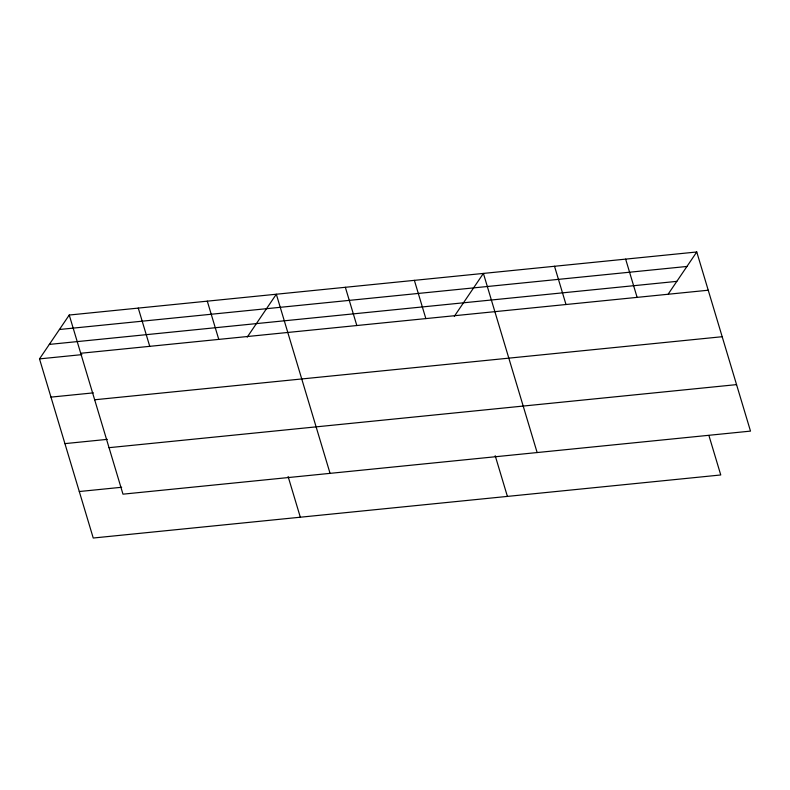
<?xml version="1.0" encoding="UTF-8"?>
<svg xmlns="http://www.w3.org/2000/svg" width="790" height="790" viewBox="0 0 790 790"><rect width="100%" height="100%" fill="white"/><g stroke="black" fill="none" stroke-linecap="round" stroke-linejoin="round"><path stroke-width="1.19" d="M708.897 435.448L720.757 474.968L93.24 538.02L39.5 358.887L69.244 315.032L696.76 251.98L750.5 431.113L122.983 494.165L69.244 315.032M247.231 337.113L276.322 294.226L330.062 473.358M454.319 316.306L483.401 273.419L537.141 452.551M668.32 293.91L696.76 251.98M59.428 329.499L686.945 266.457M49.316 344.41L676.832 281.368M80.718 353.268L708.235 290.226M39.5 358.887L81.884 354.631M50.975 397.123L93.358 392.867M94.662 399.77L722.179 336.718M64.918 443.625L107.312 439.359M109.04 447.673L736.547 384.621M79.296 491.528L121.68 487.262M625.64 259.13L637.115 297.366M554.521 266.269L565.995 304.515M495.202 455.721L507.407 496.406M414.375 280.351L425.85 318.597M345.349 287.293L356.823 325.529M288.113 476.528L300.319 517.213M207.296 301.158L218.771 339.404M138.27 308.09L149.744 346.336"/></g></svg>
